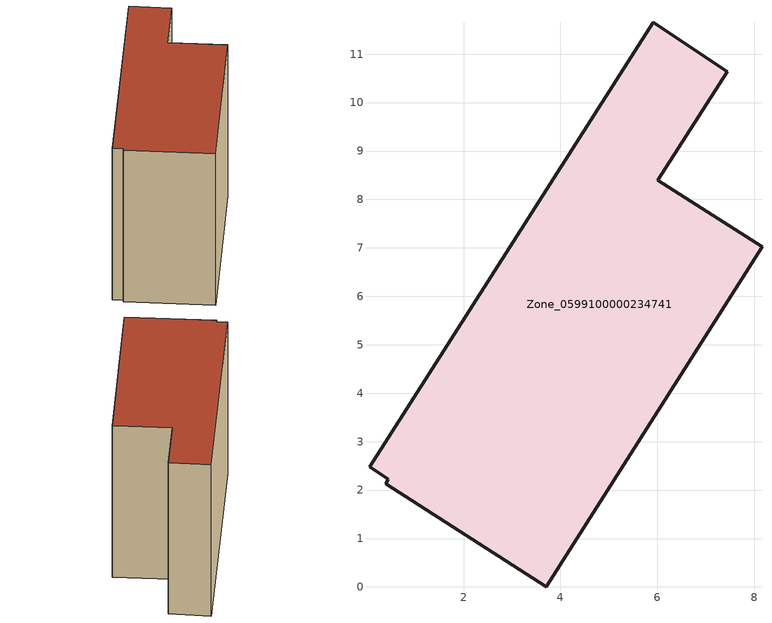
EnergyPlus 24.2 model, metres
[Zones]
Zone_0599100000234741
 floor ground (C_G): 6.01,8.4 8.16,7.02 3.71,0 0.4,2.13 0.45,2.22 0.06,2.48 5.92,11.66 7.45,10.64 z0
 wall outside (C_F): 7.45,10.64 5.92,11.66 0.06,2.48 0.45,2.22 0.4,2.13 3.71,0 8.16,7.02 6.01,8.4 7.45,10.64 z0:7.74
 roof outside (C_R): 6.01,8.4 7.45,10.64 5.92,11.66 0.06,2.48 0.45,2.22 0.4,2.13 3.71,0 8.16,7.02 z7.74
[BUILDING]
Pand.0599100000234741: North Axis=0; Terrain=City; Loads Convergence Tolerance Value=0.04; Temperature Convergence Tolerance Value=0.4; Solar Distribution=FullExterior; Maximum Number of Warmup Days=25; Minimum Number of Warmup Days=1
[Site:Location]
Rotterdam.The.Hague.AP_ZH_NLD Design_Conditions: Latitude=51.96; Longitude=4.45; Time Zone=1; Elevation=-4.5
[SITE:GROUNDTEMPERATURE:BUILDINGSURFACE]
18, 18, 18, 18, 18, 18, 18, 18, 18, 18, 18, 18
[MATERIAL] Thermal Absorptance=0.9; Solar Absorptance=0.7; Visible Absorptance=0.7
Name | Roughness | Thickness | Conductivity | Density | Specific Heat
G.TI.1946 | MediumSmooth | 0.15 | 1 | 540 | 1210
F.TI.1946 | Rough | 0.3 | 0.857143 | 1920 | 840
R.TI.1946 | MediumRough | 0.2 | 0.1 | 1500 | 1000
[CONSTRUCTION]
C_G: G.TI.1946
C_F: F.TI.1946
C_R: R.TI.1946
[ZONE]
Zone_0599100000234741: Type=1; Multiplier=1; Ceiling Height=Autocalculate; Volume=Autocalculate; Floor Area=autocalculate; Part of Total Floor Area=Yes
[ZONEINFILTRATION:DESIGNFLOWRATE]
Infil_Zone_0599100000234741: Zone or ZoneList or Space or SpaceList=Zone_0599100000234741; Schedule=AlwaysOn; Design Flow Rate Calculation Method=Flow/Area; Flow Rate per Floor Area=0.003; Constant Term Coefficient=1; Temperature Term Coefficient=0; Velocity Term Coefficient=0; Velocity Squared Term Coefficient=0
[HVACTEMPLATE:ZONE:IDEALLOADSAIRSYSTEM]
Zone_0599100000234741: Maximum Heating Supply Air Temperature=50; Minimum Cooling Supply Air Temperature=13; Maximum Heating Supply Air Humidity Ratio=0.0156; Minimum Cooling Supply Air Humidity Ratio=0.0077; Heating Limit=NoLimit; Cooling Limit=NoLimit; Dehumidification Control Type=ConstantSensibleHeatRatio; Cooling Sensible Heat Ratio=0.7; Dehumidification Setpoint=60; Humidification Control Type=None; Humidification Setpoint=30; Outdoor Air Method=None; Outdoor Air Flow Rate per Person=0.00944; Outdoor Air Flow Rate per Zone Floor Area=0; Outdoor Air Flow Rate per Zone=0; Demand Controlled Ventilation Type=None; Outdoor Air Economizer Type=NoEconomizer; Heat Recovery Type=None; Sensible Heat Recovery Effectiveness=0.7; Latent Heat Recovery Effectiveness=0.65
[ZONECONTROL:THERMOSTAT]
ThermostatControl_Zone_0599100000234741: Zone or ZoneList=Zone_0599100000234741; Control Type Schedule=DualSetpointControlType; Control 1=Thermostat_Zone_0599100000234741; Temperature Difference Between Cutout And Setpoint=0
[THERMOSTATSETPOINT:DUALSETPOINT]
Thermostat_Zone_0599100000234741: Heating Setpoint Temperature Schedule=HeatingSetpoint_Zone_0599100000234741; Cooling Setpoint Temperature Schedule=CoolingSetpoint_Zone_0599100000234741
[SCHEDULE:COMPACT]
HeatingSetpoint_Zone_0599100000234741: Through: 12/31, For: AllDays, Until: 24:00, 21
CoolingSetpoint_Zone_0599100000234741: Through: 12/31, For: AllDays, Until: 24:00, 24
DualSetpointControlType: Through: 12/31, For: AllDays, Until: 24:00, 4
AlwaysOn: Through: 12/31, For: AllDays, Until: 24:00, 1
